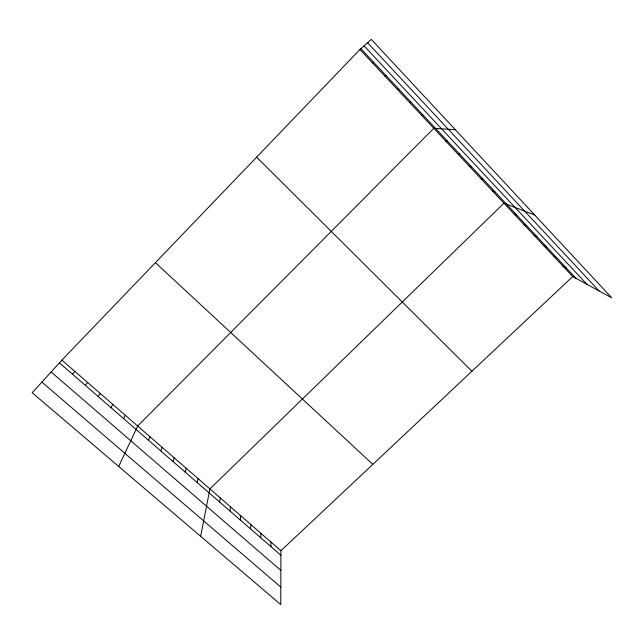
<?xml version="1.0" encoding="UTF-8"?>
<svg xmlns="http://www.w3.org/2000/svg" width="644" height="644" viewBox="0 0 644 644"><rect width="100%" height="100%" fill="white"/><g stroke="black" fill="none" stroke-linecap="round" stroke-linejoin="round"><path stroke-width="0.97" d="M572.709 276.55L280.929 550.717L280.76 604.571L32.2 392.743L61.921 360.109L359.932 49.499L371.338 39.429L611.8 297.874L572.709 276.55L359.932 49.499M270.866 546.555L270.987 542.063M260.756 537.764L260.981 533.353M250.572 528.917L250.902 524.586M240.317 520.006L240.759 515.755M229.989 511.038L230.544 506.868M219.596 502.006L220.264 497.925M200.662 536.315L209.912 488.909L503.962 203.19L534.665 214.975M197.193 482.541L198.111 478.637M185.166 472.092L186.205 468.277M173.035 461.555L174.218 457.844M160.815 450.937L162.127 447.322M148.49 440.23L149.947 436.721M118.689 466.457L137.671 426.038L433.782 128.309L455.38 129.758M123.551 418.56L125.298 415.267M110.937 407.604L112.821 404.408M98.21 396.551L100.247 393.468M85.386 385.402L87.576 382.431M72.458 374.172L74.801 371.314M372.506 62.919L373.609 62.251M384.975 76.225L386.215 75.718M397.332 89.411L398.725 89.065M409.592 102.485L411.113 102.299M421.74 115.453L423.406 115.421M445.729 141.052L447.661 141.326M457.57 153.691L459.639 154.109M469.315 166.216L471.513 166.788M480.963 178.646L483.282 179.354M492.507 190.97L494.962 191.815M514.001 213.905L516.673 215.007M523.966 224.531L526.744 225.754M533.852 235.084L536.742 236.429M543.673 245.565L546.659 247.022M553.421 255.966L556.513 257.536M563.106 266.294L566.285 267.976M41.892 382.101L280.816 587.119M51.117 371.966L280.865 570.407M59.425 362.846L280.913 555.281M61.921 360.109L280.929 550.717M155.429 262.647L372.812 464.38M256.634 157.168L471.915 371.258M360.882 48.662L575.994 278.345M367.587 42.737L599.057 290.919M364.045 45.869L586.917 284.302"/></g></svg>
